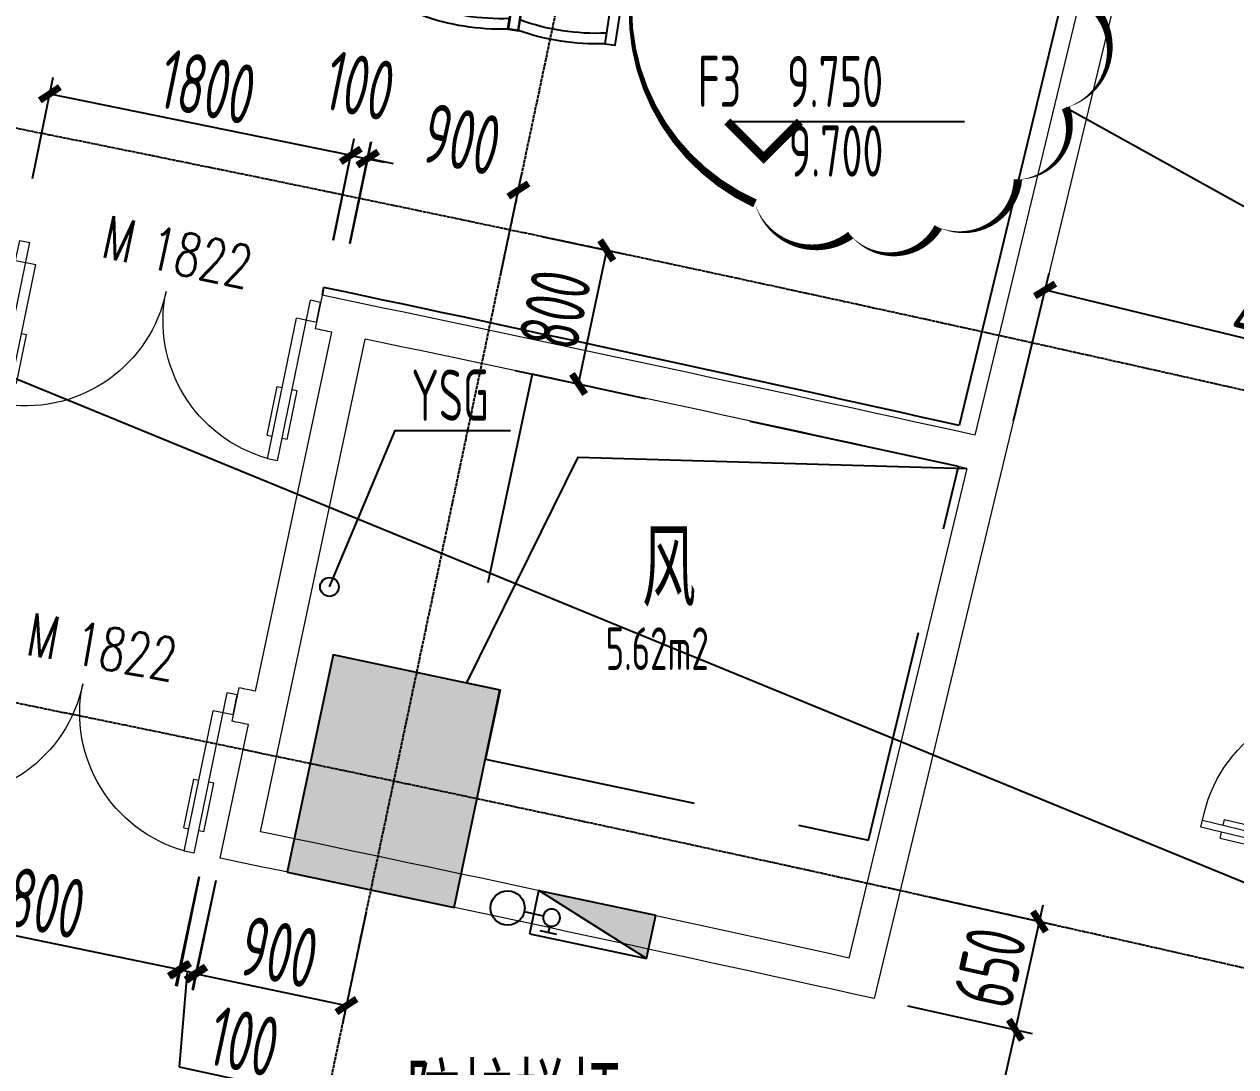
# Model space of a CAD drawing. Header units: millimetres. Extents: x 11515858 to 24947533, y -12764720 to -6305528.
# Drawn here: x 11838623 to 11845723, y -6401523 to -6395416 of the extents above; entities that cross this region are included whole.
import ezdxf
from ezdxf.enums import TextEntityAlignment as Align

# ---------------------------------------------------------------- set-up
doc = ezdxf.new("R2010")
doc.units = ezdxf.units.MM
doc.header["$LTSCALE"] = 10
for name, pattern in [('A2-RG-AXIS$0$CENTER', [2, 1.25, -0.25, 0.25, -0.25]), ('A2-RG-AXIS$0$DOTE', [2.4200000000000004, 2, -0.2, 0.02, -0.2]), ('A2-RI-F3$0$HIDDEN', [0.375, 0.25, -0.125])]:
    doc.linetypes.add(name, pattern=pattern)
for name, color, linetype in [('A2-RB-F3$0$$34$A-DIMS-100', 1, 'Continuous'), ('A2-RB-F3$0$A-DIMS-100', 1, 'Continuous'), ('A2-RD-F3$0$A-FURN-FIXT', 9, 'Continuous'), ('A2-RG-AXIS$0$A-GRID', 1, 'A2-RG-AXIS$0$CENTER'), ('A2-RI-F3$0$$2$A-SYMB', 4, 'Continuous'), ('A2-RI-F3$0$0P-FE-FH-P', 41, 'A2-RI-F3$0$YJdef_FE-FH_LINE_F'), ('A2-RI-F3$0$0P-FE-FH-V', 141, 'Continuous'), ('A2-RI-F3$0$0P-FE-HY', 141, 'Continuous'), ('A2-RI-F3$0$A-HOLE', 2, 'Continuous'), ('A2-RI-F3$0$A-ROOF-DRAN', 175, 'Continuous'), ('A2-RI-F3$0$A-STRS-HRAL', 80, 'Continuous'), ('A2-RI-F3$0$A-SYMB-AREA', 4, 'Continuous'), ('A2-RI-F3$0$A-SYMB-DOOR', 4, 'Continuous'), ('A2-RI-F3$0$A-SYMB-NAME', 4, 'Continuous'), ('A2-RI-F3$0$A-SYMB-VOID', 35, 'Continuous'), ('A2-RI-F3$0$an-door', 2, 'Continuous'), ('A2-RI-F3$0$WINDOW_TEXT', 7, 'Continuous'), ('A2-RS-F3$0$A-HATH-GRAY', 8, 'Continuous'), ('A2-RS-F3$0$A-WALL-CONC', 6, 'Continuous')]:
    doc.layers.add(name, color=color, linetype=linetype)
for name, color, linetype, lineweight in [('A2-RI-F3$0$$1$A-WALL', 7, 'Continuous', 5), ('A2-RI-F3$0$A-DOOR', 32, 'Continuous', 5), ('A2-RI-F3$0$A-GLAZ', 140, 'Continuous', 5), ('A2-RI-F3$0$A-WALL', 7, 'Continuous', 5)]:
    doc.layers.add(name, color=color, linetype=linetype, lineweight=lineweight)
doc.styles.add('A2-RB-F3$0$$0$XD2008', font='hzs.shx', dxfattribs={"width": 0.7, "bigfont": 'hztxt.shx'})
doc.styles.add('A2-RB-F3$0$XD2008', font='hzs.shx', dxfattribs={"width": 0.7, "bigfont": 'hztxt.shx'})
doc.styles.add('A2-RI-F3$0$$0$XD2008', font='hzs.shx', dxfattribs={"width": 0.7, "bigfont": 'hztxt.shx'})
doc.styles.add('A2-RI-F3$0$ECADI', font='hzs.shx', dxfattribs={"width": 0.7, "bigfont": 'hztxt.shx'})
doc.styles.add('A2-RI-F3$0$ECADI-TXT', font='simplex.shx', dxfattribs={"bigfont": 'hztxt.shx'})
doc.styles.add('A2-RI-F3$0$hz1', font='hzs.shx', dxfattribs={"width": 0.75, "bigfont": 'hztxt.shx'})
doc.styles.add('A2-RI-F3$0$SIMPLEX', font='simplex.shx', dxfattribs={"width": 0.7})
doc.linetypes.add('A2-RI-F3$0$YJdef_FE-FH_LINE_F', pattern='A,4,-0.2,["F",A2-RI-F3$0$hz1,S=0.2,R=0,X=-0.1,Y=-0.1],-0.1', length=4.3)
doc.dimstyles.new('A2-RB-F3$0$$0$XD100$0', dxfattribs={"dimscale": 100, "dimtxt": 3.5, "dimasz": 1, "dimexe": 1, "dimexo": 2, "dimgap": 0.5, "dimtad": 1, "dimdec": 0, "dimdsep": 46, "dimtxsty": 'A2-RB-F3$0$$0$XD2008', "dimblk1": 'A2-RB-F3$0$$20$_ArchTick', "dimblk2": 'A2-RB-F3$0$$20$_ArchTick', "dimsah": 1, "dimcen": 2.5, "dimclrt": 4, "dimaunit": 1, "dimadec": 0, "dimazin": 0, "dimtfac": 1, "dimtdec": 0, "dimtix": 1, "dimtmove": 2, "dimatfit": 3, "dimfxl": 0, "dimtolj": 1, "dimtzin": 0, "dimarcsym": 0})
doc.dimstyles.new('A2-RB-F3$0$XD100$0', dxfattribs={"dimscale": 100, "dimtxt": 3.5, "dimasz": 1, "dimexe": 1, "dimexo": 2, "dimgap": 0.5, "dimtad": 1, "dimdec": 0, "dimdsep": 46, "dimtxsty": 'A2-RB-F3$0$XD2008', "dimblk1": 'A2-RB-F3$0$_ArchTick', "dimblk2": 'A2-RB-F3$0$_ArchTick', "dimsah": 1, "dimcen": 2.5, "dimclrt": 4, "dimaunit": 1, "dimadec": 0, "dimazin": 0, "dimtfac": 1, "dimtdec": 0, "dimtix": 1, "dimtmove": 1, "dimatfit": 3, "dimfxl": 0, "dimtolj": 1, "dimtzin": 0, "dimarcsym": 0})

# ---------------------------------------------------------------- blocks, each defined once
blk = doc.blocks.new('A2-RG-AXIS')
at = {"layer": 'A2-RG-AXIS$0$A-GRID', "linetype": 'A2-RG-AXIS$0$DOTE'}
blk.add_line((11846048.11610905, -6374898.19210795), (11837754.64705038, -6414233.385178952), dxfattribs=at)
for centre, radius, start, end in [((11778730.70926435, -6694178.721949182), 304099.9999999902, 75.58928463849298, 95.40764399720393), ((11778730.70926435, -6694178.721949182), 300799.9999999902, 75.58928463849298, 95.40764398384447), ((11778730.70819431, -6694178.660026948), 293699.9515340837, 75.58928142923537, 95.40764489503492)]:
    blk.add_arc(centre, radius, start, end, dxfattribs=at)
blk = doc.blocks.new('A2-RB-F3$0$$20$_ArchTick')
at = {"color": 0, "linetype": 'ByBlock', "const_width": 0.4}
blk.add_lwpolyline([(-0.5, -0.5), (0.5, 0.5)], dxfattribs=at)
blk = doc.blocks.new('*D1030')
at = {"layer": 'A2-RB-F3$0$$34$A-DIMS-100', "color": 0, "lineweight": -2, "ltscale": 3, "transparency": 16777216}
for p, q in [((11844420.2773632, -6397738.689549037), (11844628.48703658, -6396874.844337318)), ((11844605.05538594, -6396972.060373796), (11847327.10441204, -6397628.146592649)), ((11847142.3263893, -6398394.775767889), (11847350.53606267, -6397530.93055617))]:
    blk.add_line(p, q, dxfattribs=at)
at = {"layer": 'Defpoints', "color": 0, "ltscale": 3, "transparency": 16777216}
for p in [(11847327.10441204, -6397628.146592649), (11844373.41406194, -6397933.121621994), (11847095.46308803, -6398589.207840847)]:
    blk.add_point(p, dxfattribs=at)
at = {"layer": 'A2-RB-F3$0$$34$A-DIMS-100', "color": 0, "lineweight": -2, "ltscale": 3, "transparency": 16777216, "xscale": 100, "yscale": 100, "zscale": 100}
for p, rotation in [((11844605.05538594, -6396972.060373796), 166.448663403082), ((11847327.10441204, -6397628.146592649), 346.448663403082)]:
    blk.add_blockref('A2-RB-F3$0$$20$_ArchTick', p, dxfattribs=dict(at, rotation=rotation))
at = {"layer": 'A2-RB-F3$0$$34$A-DIMS-100', "color": 4, "ltscale": 3, "transparency": 16777216, "insert": (11846018.80111292, -6397081.367401145), "char_height": 350, "attachment_point": 5, "rotation": 346.44866340308204, "style": 'A2-RB-F3$0$$0$XD2008'}
blk.add_mtext('\\A1;2800', dxfattribs=at)
blk = doc.blocks.new('A2-RB-F3$0$_ArchTick')
at = {"color": 0, "linetype": 'ByBlock', "const_width": 0.4}
blk.add_lwpolyline([(-0.5, -0.5), (0.5, 0.5)], dxfattribs=at)
blk = doc.blocks.new('*D1086')
at = {"layer": 'A2-RB-F3$0$A-DIMS-100', "color": 0, "lineweight": -2, "transparency": 16777216}
for p, q in [((11841663.83683849, -6396661.879646547), (11842134.18112514, -6396761.047477785)), ((11841871.28814794, -6397523.207095281), (11842036.33235718, -6396740.41695163)), ((11841498.79262925, -6397444.669790198), (11841969.1369159, -6397543.837621436))]:
    blk.add_line(p, q, dxfattribs=at)
at = {"layer": 'Defpoints', "color": 0, "transparency": 16777216}
for p in [(11841468.13930258, -6396620.618594237), (11842036.33235718, -6396740.41695163), (11841303.09509334, -6397403.408737889)]:
    blk.add_point(p, dxfattribs=at)
at = {"layer": 'A2-RB-F3$0$A-DIMS-100', "color": 0, "lineweight": -2, "transparency": 16777216, "xscale": 100, "yscale": 100, "zscale": 100}
for p, rotation in [((11842036.33235718, -6396740.41695163), 78.09408150551259), ((11841871.28814794, -6397523.207095281), 258.0940815055126)]:
    blk.add_blockref('A2-RB-F3$0$_ArchTick', p, dxfattribs=dict(at, rotation=rotation))
at = {"layer": 'A2-RB-F3$0$A-DIMS-100', "color": 4, "transparency": 16777216, "insert": (11841733.65052466, -6397085.393339606), "char_height": 350, "attachment_point": 5, "rotation": 78.09408150551259, "style": 'A2-RB-F3$0$XD2008'}
blk.add_mtext('\\A1;800', dxfattribs=at)
blk = doc.blocks.new('*D665')
at = {"layer": 'A2-RB-F3$0$$34$A-DIMS-100', "color": 0, "lineweight": -2, "ltscale": 3, "transparency": 16777216}
for p, q in [((11843940.2325488, -6400531.998703359), (11844669.39673402, -6400693.414042963)), ((11844571.76044718, -6400671.800262805), (11844593.37422734, -6400574.163975969)), ((11844431.27089002, -6401306.436064684), (11844571.76044718, -6400671.800262805)), ((11843799.74299163, -6401166.634505237), (11844528.90717685, -6401328.049844841)), ((11844431.27089002, -6401306.436064684), (11844409.65710986, -6401404.072351521))]:
    blk.add_line(p, q, dxfattribs=at)
at = {"layer": 'Defpoints', "color": 0, "ltscale": 3, "transparency": 16777216}
for p in [(11843744.95997512, -6400488.771143045), (11844571.76044718, -6400671.800262805), (11843604.47041795, -6401123.406944924)]:
    blk.add_point(p, dxfattribs=at)
at = {"layer": 'A2-RB-F3$0$$34$A-DIMS-100', "color": 0, "lineweight": -2, "ltscale": 3, "transparency": 16777216, "xscale": 100, "yscale": 100, "zscale": 100}
for p, rotation in [((11844571.76044718, -6400671.800262805), 257.5177118238752), ((11844431.27089002, -6401306.436064684), 77.5177118238752)]:
    blk.add_blockref('A2-RB-F3$0$$20$_ArchTick', p, dxfattribs=dict(at, rotation=rotation))
at = {"layer": 'A2-RB-F3$0$$34$A-DIMS-100', "color": 4, "ltscale": 3, "transparency": 16777216, "insert": (11844281.83402322, -6400940.487158392), "char_height": 350, "attachment_point": 5, "rotation": 77.5177118238752, "style": 'A2-RB-F3$0$$0$XD2008'}
blk.add_mtext('\\A1;650', dxfattribs=at)
blk = doc.blocks.new('*D676')
at = {"layer": 'A2-RB-F3$0$$34$A-DIMS-100', "color": 0, "lineweight": -2, "ltscale": 3, "transparency": 16777216}
for p, q in [((11843799.74299163, -6401166.634505238), (11844528.90717734, -6401328.049844949)), ((11844431.2708905, -6401306.436064792), (11843912.5401529, -6403649.707011446)), ((11843281.01225403, -6403509.905451892), (11844010.17643973, -6403671.320791603))]:
    blk.add_line(p, q, dxfattribs=at)
at = {"layer": 'Defpoints', "color": 0, "ltscale": 3, "transparency": 16777216}
for p in [(11843604.47041796, -6401123.406944925), (11843085.73968035, -6403466.677891579), (11843912.5401529, -6403649.707011446)]:
    blk.add_point(p, dxfattribs=at)
at = {"layer": 'A2-RB-F3$0$$34$A-DIMS-100', "color": 0, "lineweight": -2, "ltscale": 3, "transparency": 16777216, "xscale": 100, "yscale": 100, "zscale": 100}
for p, rotation in [((11844431.2708905, -6401306.436064792), 77.51771182386872), ((11843912.5401529, -6403649.707011446), 257.5177118238688)]:
    blk.add_blockref('A2-RB-F3$0$$20$_ArchTick', p, dxfattribs=dict(at, rotation=rotation))
at = {"layer": 'A2-RB-F3$0$$34$A-DIMS-100', "color": 4, "ltscale": 3, "transparency": 16777216, "insert": (11843952.22387631, -6402429.440532766), "char_height": 350, "attachment_point": 5, "rotation": 77.51771182386874, "style": 'A2-RB-F3$0$$0$XD2008'}
blk.add_mtext('\\A1;2400', dxfattribs=at)
blk = doc.blocks.new('*D737')
at = {"layer": 'A2-RB-F3$0$A-DIMS-100', "color": 0, "lineweight": -2, "transparency": 16777216}
for p, q in [((11837885.76643145, -6400046.566279624), (11837753.21137323, -6400689.570253513)), ((11839648.53556144, -6400409.960557329), (11839515.98050322, -6401052.964531217)), ((11839536.17091134, -6400955.024001202), (11837773.40178136, -6400591.629723497))]:
    blk.add_line(p, q, dxfattribs=at)
at = {"layer": 'Defpoints', "color": 0, "transparency": 16777216}
for p in [(11837926.1472477, -6399850.685219592), (11839688.91637769, -6400214.079497296), (11837773.40178136, -6400591.629723497)]:
    blk.add_point(p, dxfattribs=at)
at = {"layer": 'A2-RB-F3$0$A-DIMS-100', "color": 0, "lineweight": -2, "transparency": 16777216, "xscale": 100, "yscale": 100, "zscale": 100}
for p, rotation in [((11837773.40178136, -6400591.629723497), 168.3516733498275), ((11839536.17091134, -6400955.024001202), 348.3516733498274)]:
    blk.add_blockref('A2-RB-F3$0$_ArchTick', p, dxfattribs=dict(at, rotation=rotation))
at = {"layer": 'A2-RB-F3$0$A-DIMS-100', "color": 4, "transparency": 16777216, "insert": (11838700.21476463, -6400552.960669814), "char_height": 350, "attachment_point": 5, "rotation": 348.3516733498275, "style": 'A2-RB-F3$0$XD2008'}
blk.add_mtext('\\A1;1800', dxfattribs=at)
blk = doc.blocks.new('*D949')
at = {"layer": 'A2-RB-F3$0$$34$A-DIMS-100', "color": 0, "lineweight": -2, "ltscale": 3, "transparency": 16777216}
for p, q in [((11838671.28539465, -6396320.262077147), (11838792.96477134, -6395724.938030651)), ((11838772.93959394, -6395822.912477676), (11840536.47989339, -6396183.365722731)), ((11840434.8256941, -6396680.715322202), (11840556.50507079, -6396085.391275706))]:
    blk.add_line(p, q, dxfattribs=at)
at = {"layer": 'Defpoints', "color": 0, "ltscale": 3, "transparency": 16777216}
for p in [(11840536.47989339, -6396183.365722731), (11838631.23503983, -6396516.210971195), (11840394.77533928, -6396876.66421625)]:
    blk.add_point(p, dxfattribs=at)
at = {"layer": 'A2-RB-F3$0$$34$A-DIMS-100', "color": 0, "lineweight": -2, "ltscale": 3, "transparency": 16777216, "xscale": 100, "yscale": 100, "zscale": 100}
for p, rotation in [((11838772.93959394, -6395822.912477676), 168.4483175225651), ((11840536.47989339, -6396183.365722731), 348.448317522565)]:
    blk.add_blockref('A2-RB-F3$0$$20$_ArchTick', p, dxfattribs=dict(at, rotation=rotation))
at = {"layer": 'A2-RB-F3$0$$34$A-DIMS-100', "color": 4, "ltscale": 3, "transparency": 16777216, "insert": (11839699.76639283, -6395782.696594398), "char_height": 350, "attachment_point": 5, "rotation": 348.44831752256505, "style": 'A2-RB-F3$0$$0$XD2008'}
blk.add_mtext('\\A1;1800', dxfattribs=at)
blk = doc.blocks.new('*D950')
at = {"layer": 'A2-RB-F3$0$$34$A-DIMS-100', "color": 0, "lineweight": -2, "ltscale": 3, "transparency": 16777216}
for p, q in [((11840433.5532553, -6396680.448964752), (11840556.00428092, -6396085.847934376)), ((11840531.36050802, -6396700.591207694), (11840653.81153364, -6396105.990177318)), ((11840535.83374776, -6396183.792559506), (11840437.88912263, -6396163.622026345)), ((11840535.83374776, -6396183.792559506), (11840633.64100047, -6396203.934802448)), ((11840633.64100047, -6396203.934802448), (11840731.5856256, -6396224.10533561))]:
    blk.add_line(p, q, dxfattribs=at)
at = {"layer": 'Defpoints', "color": 0, "ltscale": 3, "transparency": 16777216}
for p in [(11840633.64100047, -6396203.934802448), (11840393.21218898, -6396876.338215013), (11840491.01944169, -6396896.480457956)]:
    blk.add_point(p, dxfattribs=at)
at = {"layer": 'A2-RB-F3$0$$34$A-DIMS-100', "color": 0, "lineweight": -2, "ltscale": 3, "transparency": 16777216, "xscale": 100, "yscale": 100, "zscale": 100}
for p, rotation in [((11840535.83374776, -6396183.792559506), 348.3633000753672), ((11840633.64100047, -6396203.934802448), 168.3633000753672)]:
    blk.add_blockref('A2-RB-F3$0$$20$_ArchTick', p, dxfattribs=dict(at, rotation=rotation))
at = {"layer": 'A2-RB-F3$0$$34$A-DIMS-100', "color": 4, "ltscale": 3, "transparency": 16777216, "insert": (11840591.88897605, -6395776.166054586), "char_height": 350, "attachment_point": 5, "rotation": 348.3633000753672, "style": 'A2-RB-F3$0$$0$XD2008'}
blk.add_mtext('\\A1;100', dxfattribs=at)
blk = doc.blocks.new('*D951')
at = {"layer": 'A2-RB-F3$0$$34$A-DIMS-100', "color": 0, "lineweight": -2, "ltscale": 3, "transparency": 16777216}
for p, q in [((11840532.30297892, -6396700.787664132), (11840658.32244695, -6396103.42843977)), ((11840637.68067834, -6396201.274836682), (11840784.84170853, -6396232.320067063)), ((11841413.2345216, -6396886.629817151), (11841539.25398963, -6396289.270592788)), ((11841518.61222102, -6396387.1169897), (11841499.12040599, -6396383.004977929))]:
    blk.add_line(p, q, dxfattribs=at)
at = {"layer": 'Defpoints', "color": 0, "ltscale": 3, "transparency": 16777216}
for p in [(11841518.61222102, -6396387.1169897), (11840491.01944169, -6396896.480457956), (11841371.95098438, -6397082.322610973)]:
    blk.add_point(p, dxfattribs=at)
at = {"layer": 'A2-RB-F3$0$$34$A-DIMS-100', "color": 0, "lineweight": -2, "ltscale": 3, "transparency": 16777216, "xscale": 100, "yscale": 100, "zscale": 100}
for p, rotation in [((11840637.68067834, -6396201.274836682), 168.0874983553111), ((11841518.61222102, -6396387.1169897), 348.0874983553111)]:
    blk.add_blockref('A2-RB-F3$0$$20$_ArchTick', p, dxfattribs=dict(at, rotation=rotation))
at = {"layer": 'A2-RB-F3$0$$34$A-DIMS-100', "color": 4, "ltscale": 3, "transparency": 16777216, "insert": (11841187.87643389, -6396090.108623773), "char_height": 350, "attachment_point": 5, "rotation": 348.08749835531114, "style": 'A2-RB-F3$0$$0$XD2008'}
blk.add_mtext('\\A1;900', dxfattribs=at)
blk = doc.blocks.new('*D954')
at = {"layer": 'A2-RB-F3$0$A-DIMS-100', "color": 0, "lineweight": -2, "transparency": 16777216}
for p, q in [((11839646.69257129, -6400409.571569191), (11839508.15577091, -6401050.983333114)), ((11839744.7912093, -6400430.759629959), (11839606.25440892, -6401072.171393882)), ((11839529.26767411, -6400953.237297166), (11839627.36631212, -6400974.425357934)), ((11839578.31699312, -6400963.831327551), (11839531.2440776, -6401522.506218935)), ((11839531.2440776, -6401522.506218935), (11840199.17532324, -6401666.770890786))]:
    blk.add_line(p, q, dxfattribs=at)
at = {"layer": 'Defpoints', "color": 0, "transparency": 16777216}
for p in [(11839688.91637769, -6400214.079497296), (11839787.0150157, -6400235.267558064), (11839627.36631212, -6400974.425357934)]:
    blk.add_point(p, dxfattribs=at)
at = {"layer": 'A2-RB-F3$0$A-DIMS-100', "color": 0, "lineweight": -2, "transparency": 16777216, "xscale": 100, "yscale": 100, "zscale": 100}
for p, rotation in [((11839529.26767411, -6400953.237297166), 167.8120615677304), ((11839627.36631212, -6400974.425357934), 347.8120615677304)]:
    blk.add_blockref('A2-RB-F3$0$_ArchTick', p, dxfattribs=dict(at, rotation=rotation))
at = {"layer": 'A2-RB-F3$0$A-DIMS-100', "color": 4, "transparency": 16777216, "insert": (11839912.71148262, -6401374.70997398), "char_height": 350, "attachment_point": 5, "rotation": 347.81206156773044, "style": 'A2-RB-F3$0$XD2008'}
blk.add_mtext('\\A1;100', dxfattribs=at)
blk = doc.blocks.new('*D958')
at = {"layer": 'A2-RB-F3$0$A-DIMS-100', "color": 0, "lineweight": -2, "transparency": 16777216}
for p, q in [((11839745.86141802, -6400430.987719005), (11839610.0650273, -6401076.814401172)), ((11840626.32250127, -6400616.120109129), (11840490.52611055, -6401261.946791297)), ((11839630.64182614, -6400978.954320703), (11840511.10290939, -6401164.086710827))]:
    blk.add_line(p, q, dxfattribs=at)
at = {"layer": 'Defpoints', "color": 0, "transparency": 16777216}
for p in [(11839787.0150157, -6400235.267558064), (11840667.47609895, -6400420.399948189), (11840511.10290939, -6401164.086710827)]:
    blk.add_point(p, dxfattribs=at)
at = {"layer": 'A2-RB-F3$0$A-DIMS-100', "color": 0, "lineweight": -2, "transparency": 16777216, "xscale": 100, "yscale": 100, "zscale": 100}
for p, rotation in [((11839630.64182614, -6400978.954320703), 168.1255399544617), ((11840511.10290939, -6401164.086710827), 348.1255399544617)]:
    blk.add_blockref('A2-RB-F3$0$_ArchTick', p, dxfattribs=dict(at, rotation=rotation))
at = {"layer": 'A2-RB-F3$0$A-DIMS-100', "color": 4, "transparency": 16777216, "insert": (11840117.17016515, -6400851.335334707), "char_height": 350, "attachment_point": 5, "rotation": 348.1255399544617, "style": 'A2-RB-F3$0$XD2008'}
blk.add_mtext('\\A1;900', dxfattribs=at)
blk = doc.blocks.new('A2-RD-F3$0$LEC-SEAT')
for p, q in [((-21, -0.8761491314508021), (-21, -8.01554912024585)), ((-21.00000000001455, -8.01554912024585), (-20, -8.744507682713447)), ((-20, -8.744507682713447), (-20, -21.93965517242032)), ((-2.25, -8.01554912024585), (-3.25, -8.744507682698895)), ((-3.25, -21.93965517242032), (-3.25, -8.744507682698895)), ((-19, -22.93965517242032), (-4.25, -22.93965517242032))]:
    blk.add_line(p, q)
for points in [[(-21, -0.8761491314508021), (-23.25, -0.8761491314508021), (-23.25, -15.8761491314508), (-21, -15.8761491314508)], [(-2.25, -0.8761491314508021), (0, -0.8761491314508021), (0, -15.8761491314508), (-2.25, -15.8761491314508)]]:
    blk.add_lwpolyline(points, close=True)
for centre, radius, start, end in [((-11.625, -50.59541755951068), 50.5954175595173, 79.32175774559357, 100.678242254391), ((-11.625, -50.64130033686524), 48.39130033686291, 78.82927160819938, 101.1707283917877), ((-11.625, -50.78023831768951), 43.78023831768208, 77.63505639583515, 102.3649436041496), ((-19, -21.93965517242032), 1, 180, 270), ((-4.25, -21.93965517242032), 1, 269.999999999999, 359.9999999999994)]:
    blk.add_arc(centre, radius, start, end)
blk = doc.blocks.new('A2-RD-F3')
at = {"layer": 'A2-RD-F3$0$A-FURN-FIXT', "linetype": 'Continuous', "zscale": 27.37254901960838}
for p, xscale, yscale, rotation in [((11841514.78013814, -6395478.171772874), -27.3725490196084, 27.37254901960838, 170.9104939392951), ((11842082.00994672, -6395562.980506974), -27.37254901960839, 27.37254901960839, 171.3404939392948)]:
    blk.add_blockref('A2-RD-F3$0$LEC-SEAT', p, dxfattribs=dict(at, xscale=xscale, yscale=yscale, rotation=rotation))
blk = doc.blocks.new('A2-RI-F3$0$5erhfh')
at = {"layer": 'A2-RI-F3$0$A-SYMB-AREA', "style": 'A2-RI-F3$0$ECADI', "width": 0.7}
blk.add_attdef('340M2', text='', height=2.5, dxfattribs=at).set_placement((0, 1.25), align=Align.MIDDLE_LEFT)
at = {"layer": 'A2-RI-F3$0$A-SYMB-NAME', "style": 'A2-RI-F3$0$ECADI', "width": 0.7}
blk.add_attdef('CHINESENAME', (-12.29193252821193, 3.0875), '', height=4.5, dxfattribs=at)
blk = doc.blocks.new('A2-RI-F3$0$ECADI-TAG-DOOR')
blk = doc.blocks.new('A2-RI-F3$0$door-1000')
for p, q in [((0.6493001440558146, 0.6470603530760854), (0.7083274303022336, 0.7058840215922828)), ((0.6787119787186384, 0.6175467101875256), (0.6493001440558146, 0.6470603530760854)), ((0.7082256213780056, 0.6469585443846881), (0.6787119787186384, 0.6175467101875256)), ((0.7376374560417389, 0.617444901379713), (0.7082256213780056, 0.6469585443846881)), ((0.7083274303022336, 0.7058840215922828), (0.7083274303022336, 0.7058840215922828)), ((0.7083274303022336, 0.7058840215922828), (0.7671510987011061, 0.6468567355786945)), ((0.7671510987011061, 0.6468567355786945), (0.7376374560417389, 0.617444901379713)), ((0.05902728531691537, 0.058823668749028), (-4.638422979041934e-10, 3.510649548843503e-10)), ((-4.638422979041934e-10, 3.510649548843503e-10), (0.05882366746845946, -0.05902728554610803)), ((-4.638422979041934e-10, 3.510649548843503e-10), (-4.638422979041934e-10, 3.510649548843503e-10)), ((0.05892547639177792, -0.0001018084567476762), (0.0884391195140779, 0.02931002574223385)), ((0.0884391195140779, 0.02931002574223385), (0.05902728531691537, 0.058823668749028)), ((0.05882366746845946, -0.05902728554610803), (0.08833731059166894, -0.02961545134712651)), ((0.08833731059166894, -0.02961545134712651), (0.05892547639177792, -0.0001018084567476762)), ((0.1178509532483076, -0.000203617149963975), (0.08833731059166894, -0.02961545134712651)), ((0.08833731059166894, -0.02961545134712651), (0.6765739950369607, -0.619888310551687)), ((0.7060876381601702, -0.5904764763545245), (0.1178509532483076, -0.000203617149963975)), ((0.4506074101691411, -0.4430707346164127), (0.4755728561449359, -0.4181914085038443)), ((0.5050864988024841, -0.3887795741884474), (0.5300519447773695, -0.3639002478448674)), ((0.6182652814331959, -0.502350123713768), (0.6432307274099003, -0.4774707974866033)), ((0.5637861927989434, -0.5566412841435522), (0.588751638309077, -0.5317619579127495)), ((0.6765739950369607, -0.619888310551687), (0.7060876381601702, -0.5904764763545245))]:
    blk.add_line(p, q)
at = {"lineweight": 13}
for p, q in [((0.6432307274099003, -0.4774707974866033), (0.5300519447773695, -0.3639002478448674)), ((0.5637861927989434, -0.5566412841435522), (0.4506074101691411, -0.4430707346164127))]:
    blk.add_line(p, q, dxfattribs=at)
blk.add_arc((0.1481008371338248, 0.02847035136255727), 0.833333333809029, 312.0349782215454, 44.97267390679077, dxfattribs=at)
blk = doc.blocks.new('A2-RI-F3$0$$DorLib2D$00000011')
for p, q in [((-0.4666666602065561, 0.4708801651422903), (-0.4666666602065561, -0.06245316819156699)), ((-0.4666666602065561, 0.4708801651422903), (-0.4333333268731963, 0.4708801651422903)), ((-0.4333333268731963, 0.4708801651422903), (-0.4333333268731963, 0.004213498475152733)), ((0.4333333397943449, 0.4708801651422903), (0.4333333397943449, 0.004213498475152733)), ((0.4666666731277047, 0.4708801651422903), (0.4333333397943449, 0.4708801651422903)), ((0.4666666731277047, 0.4708801651422903), (0.4666666731277047, -0.06245316819156699)), ((-0.483333326873236, 0.3962051976975829), (-0.4666666602065561, 0.3962051976975829)), ((-0.4166666602065021, 0.3962051976975829), (-0.4333333268731963, 0.3962051976975829)), ((0.4166666731276649, 0.3962051976975829), (0.4333333397943449, 0.3962051976975829)), ((0.4833333397943989, 0.3962051976975829), (0.4666666731277047, 0.3962051976975829)), ((-0.483333326873236, 0.2345635206386163), (-0.4666666602065561, 0.2345635206386163)), ((-0.4166666602065021, 0.2345635206386163), (-0.4333333268731963, 0.2345635206386163)), ((0.4166666731276649, 0.2345635206386163), (0.4333333397943449, 0.2345635206386163)), ((0.4833333397943846, 0.2345635206386163), (0.4666666731277047, 0.2345635206386163)), ((-0.4999999935399302, 0.004213498475152733), (-0.4333333268731963, 0.004213498475152733)), ((-0.499999993539916, 0.004213498475181154), (-0.4999999935399302, -0.06245316819156699)), ((0.5000000064610788, 0.004213498475152733), (0.4333333397943449, 0.004213498475152733)), ((0.5000000064610788, 0.004213498475181154), (0.5000000064610788, -0.06245316819156699)), ((-0.4999999935399302, -0.06245316819156699), (-0.4666666602065561, -0.06245316819156699)), ((0.5000000064610788, -0.06245316819156699), (0.4666666731277047, -0.06245316819156699))]:
    blk.add_line(p, q)
at = {"lineweight": 13}
for p, q in [((-0.483333326873236, 0.3962051976975829), (-0.483333326873236, 0.2345635206386163)), ((-0.4166666602065021, 0.3962051976975829), (-0.4166666602065021, 0.2345635206386163)), ((0.4166666731276649, 0.3962051976975829), (0.4166666731276649, 0.2345635206386163)), ((0.4833333397943989, 0.3962051976975829), (0.4833333397943846, 0.2345635206386163))]:
    blk.add_line(p, q, dxfattribs=at)
for centre, start, end in [((-0.4666666602065561, 0.004213498475152733), 0, 85.90395624167282), ((0.4666666731277047, 0.004213498475152733), 94.09604375832718, 180)]:
    blk.add_arc(centre, 0.4666666666671333, start, end, dxfattribs=at)
blk = doc.blocks.new('A2-RI-F3$0$door-doublewing')
at = {"layer": 'A2-RI-F3$0$A-DOOR', "color": 4, "xscale": -0.9999999999999998, "rotation": 180}
blk.add_blockref('A2-RI-F3$0$$DorLib2D$00000011', (-6.460084023274248e-09, -0.02911983485822134), dxfattribs=at)
at = {"layer": 'A2-RI-F3$0$WINDOW_TEXT', "style": 'A2-RI-F3$0$SIMPLEX', "flags": 9}
blk.add_attdef('A', text='', height=0.9999999999999998, dxfattribs=at).set_placement((0, 1.5), align=Align.MIDDLE)
blk = doc.blocks.new('A2-RI-F3$0$A$C6F954C98')
at = {"extrusion": (0, 0, -1)}
blk.add_hatch(color=256, dxfattribs=at).paths.add_polyline_path([(-260.0000000090003, 699.9999999967113), (-2.842170943040401e-14, 0), (-9.014911483973265e-09, 700.0000000000581)])
for p, q in [((260.0000000090004, 699.9999999967113), (9.014911483973265e-09, 700.0000000000582)), ((0, 0), (9.014911483973265e-09, 700.0000000000582)), ((260.0000000090004, 699.9999999967113), (0, 0)), ((260, -3.346940502524376e-09), (260.0000000090004, 699.9999999967113)), ((230.6886803313682, 155.9033522173413, -1.266996079313821e-09), (230.68866480828, 55.90335221734131, -1.761503192563357e-09)), ((230.6886725698132, 105.9033522173413, -1.514249635938589e-09), (190.6886725698059, 105.9033584265853, -1.515010852889683e-09)), ((260, -3.346940502524376e-09), (0, 0))]:
    blk.add_line(p, q, dxfattribs=at)
blk.add_circle((-140.6886725698132, 105.9033661881112, -1.522564945677262e-06), 49.99999999999999, dxfattribs=at)
blk = doc.blocks.new('A2-RI-F3$0$$2$ECADI-TAG-HGHT（国标）')
at = {"color": 1}
blk.add_line((-2.121320343547268, 2.12132034356182), (11.76789873224334, 2.12132034356182), dxfattribs=at)
at = {"color": 1, "const_width": 0.5}
blk.add_lwpolyline([(-2.121320343547268, 2.12132034356182), (0, 0), (2.12132034356182, 2.12132034356182)], dxfattribs=at)
at = {"style": 'A2-RI-F3$0$$0$XD2008', "width": 0.7}
blk.add_attdef('FL', text='', height=3, dxfattribs=at).set_placement((-2.68878502388543, 2.967328765218554), align=Align.RIGHT)
for tag, p in [('F.F.L.', (2.283611041901167, 2.967328765218554)), ('T.O.S.', (2.283611041901167, -1.104423031574697))]:
    blk.add_attdef(tag, p, '', height=3, dxfattribs=at)
blk = doc.blocks.new('A2-RI-F3$0$ysg')
at = {"layer": 'A2-RI-F3$0$A-ROOF-DRAN'}
blk.add_lwpolyline([(89062.04884981178, -26671.82225544564), (89447.04444326088, -25754.53623504378), (90123.15270541608, -25754.53623504378)], dxfattribs=at)
blk.add_circle((89062.04884981178, -26671.82225544564), 55, dxfattribs=at)
ref = blk.add_blockref('A2-RI-F3$0$5erhfh', (90771.47563035041, -26006.74716490228), dxfattribs=dict(at, xscale=100, yscale=100, zscale=100))
ref.add_attrib('CHINESENAME', 'YSG', (89542.28237754852, -25697.99716478307), dxfattribs={"layer": 'A2-RI-F3$0$A-SYMB-NAME', "height": 300, "style": 'A2-RI-F3$0$ECADI', "width": 0.7})
blk = doc.blocks.new('A2-RI-F3')
at = {"layer": 'A2-RI-F3$0$$1$A-WALL'}
for centre, radius, start, end in [((11777084.54316993, -6701912.347179455), 311406.6574593811, 77.55484026832596, 78.27483279818935), ((11778730.7092636, -6694178.721952868), 303300.0000037505, 77.54439593688707, 78.22568777332592)]:
    blk.add_arc(centre, radius, start, end, dxfattribs=at)
at = {"layer": 'A2-RI-F3$0$0P-FE-FH-P'}
blk.add_line((11841553.06434928, -6400613.942295504, 1.522564945677262e-06), (11841664.1520041, -6400638.507364159, 1.522564945677262e-06), dxfattribs=at)
at = {"layer": 'A2-RI-F3$0$0P-FE-FH-V'}
blk.add_circle((11841455.42315967, -6400592.350674636, 1.522564945677262e-06), 99.99999999999994, dxfattribs=at)
at = {"layer": 'A2-RI-F3$0$A-GLAZ'}
blk.add_arc((11778730.71032269, -6694178.735253326), 292899.9999999813, 76.3212353456074, 95.29272843134392, dxfattribs=at)
at = {"layer": 'A2-RI-F3$0$A-HOLE', "linetype": 'A2-RI-F3$0$HIDDEN', "ltscale": 500}
blk.add_lwpolyline([(11841599.41099918, -6397466.038799018), (11841215.54877975, -6399272.798367701), (11841411.24272812, -6399314.058887771), (11841325.3794533, -6399721.298623006), (11843571.12661362, -6400194.796636373), (11844098.49500242, -6398006.787600545), (11841599.41099918, -6397466.038799018)], dxfattribs=at)
at = {"layer": 'A2-RI-F3$0$A-STRS-HRAL'}
for radius, start, end in [(297853.7971884107, 77.02591718666847, 80.69952801518788), (297753.7971884107, 77.00686744772517, 80.68039032202319)]:
    blk.add_arc((11778730.63735657, -6694182.527662413), radius, start, end, dxfattribs=at)
at = {"layer": 'A2-RI-F3$0$A-SYMB-VOID', "ltscale": 500}
blk.add_lwpolyline([(11841215.56628679, -6399272.715965738), (11841868.44326146, -6397951.23773765), (11844147.38164425, -6398017.365633506)], dxfattribs=at)
at = {"layer": 'A2-RI-F3$0$A-WALL'}
for p, q in [((11847630.47792186, -6384419.82529056), (11843604.47044452, -6401123.406950808)), ((11847130.66648915, -6385639.956425235), (11844194.25351089, -6397822.898023485)), ((11840367.79441762, -6397003.61260212), (11840327.638982, -6397199.540640174)), ((11839978.09136435, -6399322.688119319), (11840425.44164357, -6397219.718050271)), ((11840007.44441246, -6400145.927395171), (11840621.24880317, -6397260.465326938)), ((11844147.38164425, -6398017.365633506), (11843456.02030107, -6400885.768317195)), ((11839879.4004638, -6399302.205311158), (11839839.24504791, -6399498.13325293)), ((11839770.02145728, -6400300.813778686), (11839936.47738118, -6399518.313259435))]:
    blk.add_line(p, q, dxfattribs=at)
for centre, radius, start, end in [((11778681.72741092, -6694168.683122776), 303300.0000004882, 78.25402449481686, 78.27288915837323), ((11778730.70926424, -6694178.72194967), 301150.0000004882, 78.26541590176696, 78.28459265664617), ((11778730.70926424, -6694178.72194967), 300950.0000004882, 78.26559837341239, 78.28450426781397), ((11778730.73046385, -6694178.619972093), 300349.8959153843, 77.55515917250925, 78.22799411053859), ((11778730.73046385, -6694178.619972093), 300149.8959153843, 77.51771156236808, 78.2663306075272)]:
    blk.add_arc(centre, radius, start, end, dxfattribs=at)
at = {"layer": 'A2-RI-F3$0$an-door'}
for p, q in [((11847011.1082079, -6385696.342070694), (11844101.86214351, -6397766.570039079)), ((11840377.20881315, -6396957.677499745), (11840367.79441761, -6397003.612602153))]:
    blk.add_line(p, q, dxfattribs=at)
blk.add_arc((11777314.40102283, -6696318.544413637), 305931.1137590093, 77.39027866369675, 78.10410892997493, dxfattribs=at)
at = {"layer": 'Defpoints', "color": 3}
for p, q in [((11829253.43610274, -6393672.700746009), (11872937.22342044, -6411574.16209236)), ((11872937.22342044, -6411574.16209236), (11844726.60017526, -6395905.129074856))]:
    blk.add_line(p, q, dxfattribs=at)
blk.add_lwpolyline([(11842531.32186681, -6394458.479620815, 0, 50, 0.52056705), (11842904.99309589, -6396465.118190498, 0, 50, 0.52056705), (11842904.99309589, -6396465.118190498, 0, 50, 0.52056705), (11843465.49993952, -6396651.789160174, 0, 50, 0.52056705), (11843465.49993952, -6396651.789160174, 0, 50, 0.52056705), (11843979.28066705, -6396605.118443581, 0, 50, 0.52056705), (11843979.28066705, -6396605.11844358, 0, 50, 0.52056705), (11844446.35822843, -6396325.117937415, 0, 50, 0.52056705), (11844446.35822843, -6396325.117937415, 0, 50, 0.52056705), (11844726.60017526, -6395905.129074857, 0, 50, 0.52056705), (11844726.60017526, -6395905.129074857, 0, 50, 0.52056705), (11844913.4357898, -6395345.139959215, 0, 50, 0.52056705)], format="xyseb", dxfattribs=at)
at = {"linetype": 'A2-RI-F3$0$HIDDEN', "ltscale": 3}
blk.add_blockref('A2-RG-AXIS', (0, 0), dxfattribs=at)
blk.add_blockref('A2-RI-F3$0$ysg', (11751349.27291025, -6372040.322830725))
ref = blk.add_blockref('A2-RI-F3$0$5erhfh', (11843747.15934329, -6399942.219859486), dxfattribs=dict(xscale=100, yscale=100, zscale=100))
ref.add_attrib('340M2', '5.62m2', (11842030.19059546, -6399198.760000141), dxfattribs={"layer": 'A2-RI-F3$0$A-SYMB-AREA', "height": 250, "style": 'A2-RI-F3$0$ECADI', "width": 0.7})
ref.add_attrib('CHINESENAME', '风', (11842243.56936406, -6398827.59181352), dxfattribs={"layer": 'A2-RI-F3$0$A-SYMB-NAME', "height": 450, "style": 'A2-RI-F3$0$ECADI', "width": 0.7})
ref = blk.add_blockref('A2-RI-F3$0$5erhfh', (11842091.37351575, -6402269.456506289), dxfattribs=dict(xscale=100, yscale=100, zscale=100))
ref.add_attrib('CHINESENAME', '防护栏杆', (11840862.18026295, -6401960.706506169), dxfattribs={"layer": 'A2-RI-F3$0$A-SYMB-NAME', "height": 450, "style": 'A2-RI-F3$0$ECADI', "width": 0.7})
at = {"layer": 'A2-RI-F3$0$$2$A-SYMB'}
ref = blk.add_blockref('A2-RI-F3$0$$2$ECADI-TAG-HGHT（国标）', (11842955.79911412, -6396198.067206826), dxfattribs=dict(at, xscale=100, yscale=100, zscale=100))
ref.add_attrib('F.F.L.', '9.750', (11843093.42715332, -6395901.334330304), dxfattribs={"layer": '0', "height": 300, "style": 'A2-RI-F3$0$$0$XD2008', "width": 0.6999999999999998})
ref.add_attrib('T.O.S.', '9.700', (11843102.65848565, -6396308.509509984), dxfattribs={"layer": '0', "height": 300, "style": 'A2-RI-F3$0$$0$XD2008', "width": 0.6999999999999998})
ref.add_attrib('FL', 'F3', dxfattribs={"layer": '0', "height": 300, "style": 'A2-RI-F3$0$$0$XD2008', "width": 0.6999999999999998}).set_placement((11842824.46268421, -6395900.575716113), align=Align.RIGHT)
at = {"layer": 'A2-RI-F3$0$0P-FE-HY', "rotation": 258.0657503084885}
blk.add_blockref('A2-RI-F3$0$A$C6F954C98', (11841638.45115599, -6400489.755751848), dxfattribs=at)
at = {"layer": 'A2-RI-F3$0$A-DOOR'}
for name, p, xscale, yscale, zscale, rotation in [('A2-RI-F3$0$door-doublewing', (11839465.77660386, -6396922.182197646), 1799.999999998094, 1799.999999998094, 1799.999999998094, 348.3514451562311), ('A2-RI-F3$0$door-doublewing', (11838977.36992276, -6399220.831025232), 1799.999999998094, 1799.999999998094, 1799.999999998094, 348.3514451562311), ('A2-RI-F3$0$door-1000', (11846400.01070438, -6400374.314991287), -999.9999999968165, 1000, 1000, 301.3646326527706)]:
    blk.add_blockref(name, p, dxfattribs=dict(at, xscale=xscale, yscale=yscale, zscale=zscale, rotation=rotation))
at = {"layer": 'A2-RI-F3$0$A-SYMB-DOOR'}
ref = blk.add_blockref('A2-RI-F3$0$ECADI-TAG-DOOR', (11839314.84169243, -6397576.376036804), dxfattribs=dict(at, xscale=99.99999999885821, yscale=99.99999999885821, zscale=99.99999999885821, rotation=347.9034286678427))
ref.add_attrib('门窗主编号1', 'M', dxfattribs={"height": 250.0000000002098, "rotation": 347.9034285698219, "style": 'A2-RI-F3$0$ECADI-TXT', "width": 0.6999999999999982}).set_placement((11839242.61885308, -6396815.926268718), align=Align.RIGHT)
ref.add_attrib('门窗主编号2', '1822', (11839338.46240572, -6396840.786657306, 333.3333333332655), dxfattribs={"height": 250.0000000002098, "rotation": 347.9034285698219, "style": 'A2-RI-F3$0$ECADI-TXT', "width": 0.6999999999999982})
ref = blk.add_blockref('A2-RI-F3$0$ECADI-TAG-DOOR', (11838902.61732, -6399896.351678436), dxfattribs=dict(at, xscale=99.99999999928745, yscale=99.99999999928745, zscale=99.99999999928745, rotation=349.9565366282895))
ref.add_attrib('门窗主编号1', 'M', dxfattribs={"height": 250.0000000002098, "rotation": 349.9565365277704, "style": 'A2-RI-F3$0$ECADI-TXT', "width": 0.6999999999999982}).set_placement((11838803.19710332, -6399138.977524652), align=Align.RIGHT)
ref.add_attrib('门窗主编号2', '1822', (11838899.86977305, -6399160.38827968, 333.3333333332655), dxfattribs={"height": 250.0000000002098, "rotation": 349.9565365277704, "style": 'A2-RI-F3$0$ECADI-TXT', "width": 0.6999999999999982})
blk = doc.blocks.new('A2-RS-F3')
at = {"layer": 'A2-RS-F3$0$A-HATH-GRAY', "ltscale": 3}
h = blk.add_hatch(color=256, dxfattribs=at)
h.paths.add_polyline_path([(11780370.89755086, -6378132.782792893), (11781370.87417263, -6378139.55443527), (11781379.67800279, -6376839.580863897), (11780379.70138101, -6376832.809221519)])
h.paths.add_polyline_path([(11771295.27564643, -6378216.197546514), (11772295.03483666, -6378194.253035512), (11772266.5069368, -6376894.564468444), (11771266.73910292, -6376916.115187177)])
h.paths.add_polyline_path([(11789445.17112454, -6378310.198236045), (11790444.54168875, -6378345.673232787), (11790490.65924199, -6377046.489880169), (11789491.30265092, -6377010.621244233)])
h.paths.add_polyline_path([(11794061.0047061, -6377995.566527516), (11794659.76819639, -6378034.064633409), (11794711.10463453, -6377235.625744862), (11794112.34099576, -6377197.127629422)])
h.paths.add_polyline_path([(11762225.78675684, -6378559.980374771), (11763224.50359892, -6378509.337805177), (11763158.64822897, -6377210.610911016), (11762159.93138714, -6377261.253480596)])
h.paths.add_polyline_path([(11756037.94498854, -6378647.01814434), (11756835.42480313, -6378583.579123507), (11756756.11594025, -6377586.650439977), (11755958.63612566, -6377650.089460809)])
h.paths.add_polyline_path([(11801644.36177372, -6378461.795606661), (11802243.12541249, -6378500.293722101), (11802294.45800298, -6377701.854586166), (11801695.69264424, -6377663.356360138)])
h.paths.add_polyline_path([(11751541.31840326, -6379498.702455024), (11752338.78286353, -6379435.26465562), (11752219.84924088, -6377939.956459403), (11751422.36767903, -6378003.395619228)])
h.paths.add_polyline_path([(11807663.938267, -6379405.663604804), (11808460.48668476, -6379479.897142787), (11808571.83602485, -6378285.07346441), (11807775.31205818, -6378210.58898552)])
h.paths.add_polyline_path([(11816584.79090101, -6380403.180904732), (11817577.33728926, -6380525.051795942), (11817735.76549338, -6379234.740036699), (11816743.21910513, -6379112.869145487)])
h.paths.add_polyline_path([(11825579.43333334, -6381618.61778286), (11826568.15095204, -6381768.411835417), (11826762.88505011, -6380483.080985126), (11825774.1674314, -6380333.286932572)])
h.paths.add_polyline_path([(11793833.19719825, -6381538.642010352), (11794431.96253365, -6381577.140599572), (11794483.29897179, -6380778.701711025), (11793884.53533302, -6380740.203595584)])
h.paths.add_polyline_path([(11801416.57157933, -6382004.630992735), (11802015.33521809, -6382043.129108172), (11802066.67260773, -6381244.675421046), (11801467.90709214, -6381206.179634506)])
h.paths.add_polyline_path([(11834536.38714455, -6383084.909703042), (11835520.39295434, -6383263.035534266), (11835751.95442764, -6381983.822661661), (11834767.94861785, -6381805.696830438)])
h.paths.add_polyline_path([(11843441.66666962, -6384836.765730232), (11844420.1516999, -6385043.070307644), (11844688.34843555, -6383771.036819221), (11843709.86340527, -6383564.73224181)])
h.paths.add_polyline_path([(11849706.83636043, -6386047.736931622), (11850486.43372208, -6386227.435516321), (11850720.76188103, -6385255.226828801), (11849941.16451938, -6385075.5282441)])
h.paths.add_polyline_path([(11756683.39986626, -6386771.73012858), (11757480.73275718, -6386706.432825881), (11757402.3493593, -6385711.295398135), (11756604.86865006, -6385774.734490136)])
h.paths.add_polyline_path([(11752167.79794693, -6387373.911853275), (11752965.26716919, -6387310.473653751), (11752846.31887602, -6385815.197344893), (11752048.83909802, -6385878.636362814)])
h.paths.add_polyline_path([(11854131.93342455, -6387106.544216941), (11854911.53078619, -6387286.24280164), (11855145.85894511, -6386314.034114113), (11854366.2615835, -6386134.335529419)])
h.paths.add_polyline_path([(11793236.40739371, -6390820.55180971), (11793835.1729093, -6390859.047596249), (11793886.50367045, -6390060.697002236), (11793287.73815487, -6390022.201215696)])
h.paths.add_polyline_path([(11800819.82429774, -6391285.87943023), (11801418.58965648, -6391324.377656254), (11801469.92437464, -6390525.938657123), (11800871.16073588, -6390487.440541684)])
h.paths.add_polyline_path([(11847832.22910198, -6393825.331696717), (11848611.82641846, -6394005.030468771), (11848846.15462257, -6393032.821593896), (11848066.55726093, -6392853.123009195)])
h.paths.add_polyline_path([(11780263.22846494, -6394032.416479454), (11781263.20557429, -6394039.182631473), (11781272.00815791, -6392739.216306193), (11780272.03428096, -6392732.050787436)])
h.paths.add_polyline_path([(11771644.19337135, -6394112.368671072), (11772643.95256158, -6394090.42416007), (11772615.42466172, -6392790.735593002), (11771615.65682784, -6392812.286311734)])
h.paths.add_polyline_path([(11788881.00389713, -6394200.186132187), (11789880.37446134, -6394235.661128929), (11789926.49201458, -6392936.47777631), (11788927.13542351, -6392900.609140375)])
h.paths.add_polyline_path([(11793008.60330553, -6394363.630148089), (11793607.36694429, -6394402.128263529), (11793658.70338243, -6393603.689374982), (11793059.93974367, -6393565.191259542)])
h.paths.add_polyline_path([(11763031.00361343, -6394439.578159787), (11764029.72045525, -6394388.935590206), (11763963.86508529, -6393090.208696045), (11762965.14821984, -6393140.851266822)])
h.paths.add_polyline_path([(11757322.63369773, -6394796.642427704), (11758119.96658747, -6394731.345125102), (11758040.8090929, -6393736.271379213), (11757243.32838366, -6393799.710471213)])
h.paths.add_polyline_path([(11800592.0339871, -6394828.716624237), (11801190.79762586, -6394867.214739674), (11801242.13578398, -6394068.775961717), (11800643.37042524, -6394030.277735691)])
h.paths.add_polyline_path([(11852257.37197134, -6394883.948939756), (11853036.96933298, -6395063.647524455), (11853271.29749193, -6394091.438836934), (11852491.70013029, -6393911.740252233)])
h.paths.add_polyline_path([(11752786.32793951, -6395149.47954925), (11753583.80864874, -6395086.040457249), (11753464.86035124, -6393590.764127428), (11752667.379642, -6393654.203219429)])
h.paths.add_polyline_path([(11806188.54669958, -6395237.063407816), (11806985.09511734, -6395311.296945799), (11807096.44551313, -6394116.473366143), (11806299.92049076, -6394041.988788532)])
h.paths.add_polyline_path([(11814655.74438135, -6396185.997153974), (11815648.35495819, -6396307.344134583), (11815806.10207776, -6395016.948932264), (11814813.49150092, -6394895.601951655)])
h.paths.add_polyline_path([(11823197.50040783, -6397340.424610198), (11824186.21886505, -6397490.213128009), (11824380.9531505, -6396204.88311268), (11823392.23469328, -6396055.094594865)])
h.paths.add_polyline_path([(11831681.58349066, -6398728.63425007), (11832662.96621463, -6398920.686832826), (11832912.63254052, -6397644.883942458), (11831931.24981655, -6397452.831359704)])
h.paths.add_polyline_path([(11840163.98328786, -6400382.520731646), (11841142.46809188, -6400588.826382169), (11841410.66622259, -6399316.793187883), (11840432.18141856, -6399110.487537359)])
edge = h.paths.add_edge_path()
edge.add_arc((11780719.10251, -6400485.439439259), 449.999988079071, 0, 360)
edge = h.paths.add_edge_path()
edge.add_arc((11772285.60305141, -6400549.445431401), 449.999988079071, 0, 360)
edge = h.paths.add_edge_path()
edge.add_arc((11789151.83263754, -6400663.663280121), 449.999988079071, 0, 360)
edge = h.paths.add_edge_path()
edge.add_arc((11763856.98280831, -6400855.585750488), 449.999988079071, 0, 360)
h.paths.add_polyline_path([(11845945.90122119, -6401651.554094728), (11846725.4625831, -6401831.244381424), (11846959.82680723, -6400859.04400699), (11846180.22944558, -6400679.345422289)])
edge = h.paths.add_edge_path()
edge.add_arc((11797575.54345276, -6401083.914876501), 449.999988079071, 0, 360)
edge = h.paths.add_edge_path()
edge.add_arc((11755440.6326134, -6401403.616570349), 450.5000114440918, 0, 360)
edge = h.paths.add_edge_path()
edge.add_arc((11805983.69034955, -6401745.883306344), 449.999988079071, 0, 360)
h.paths.add_polyline_path([(11850371.09177984, -6402709.973765338), (11851150.68914149, -6402889.672350037), (11851385.01730044, -6401917.463662516), (11850605.45593853, -6401737.773375819)])
edge = h.paths.add_edge_path()
edge.add_arc((11814369.38359124, -6402649.002032681), 449.999988079071, 0, 360)
edge = h.paths.add_edge_path()
edge.add_arc((11822725.677854, -6403792.543501194), 449.999988079071, 0, 360)
edge = h.paths.add_edge_path()
edge.add_arc((11831045.69198951, -6405175.540651114), 449.999988079071, 0, 360)
edge = h.paths.add_edge_path()
edge.add_arc((11839322.56812231, -6406796.880610892), 450.5000114440918, 0, 360)
edge = h.paths.add_edge_path()
edge.add_arc((11847549.46339929, -6408655.217578304), 450.5000114440918, 0, 360)
at = {"layer": 'A2-RS-F3$0$A-WALL-CONC'}
blk.add_3dface([(11840163.98328786, -6400382.520731646), (11841142.46809188, -6400588.826382169), (11841410.66622259, -6399316.793187883), (11840432.18141856, -6399110.487537359)], dxfattribs=at)
blk = doc.blocks.new('A2-RB-F3')
at = {"layer": 'A2-RB-F3$0$$34$A-DIMS-100', "ltscale": 3}
for p1, p2, distance, picture, middle in [((11838631.23503983, -6396516.210971196), (11840394.77533928, -6396876.664216251), 707.6319536124176, '*D949', (11839699.76639283, -6395782.696594398)), ((11844373.41406194, -6397933.121621994), (11847095.46308803, -6398589.207840847), 988.5830393938477, '*D1030', (11846018.80111292, -6397081.367401145)), ((11843604.47041796, -6401123.406944925), (11843744.95997513, -6400488.771143047), -846.8167920275813, '*D665', (11844281.83402322, -6400940.487158392)), ((11843604.47041796, -6401123.406944925), (11843085.73968035, -6403466.67789158), 846.8167925401398, '*D676', (11843952.22387631, -6402429.440532766))]:
    dim = blk.add_aligned_dim(p1=p1, p2=p2, distance=distance, dimstyle='A2-RB-F3$0$$0$XD100$0', dxfattribs=at)
    dim.commit()
    dim.dimension.update_dxf_attribs({"geometry": picture, "text_midpoint": middle})
for base, p1, p2, angle, picture, middle in [((11840633.64100047, -6396203.934802448), (11840393.21218898, -6396876.338215014), (11840491.01944169, -6396896.480457956), 348.3633000753672, '*D950', (11840591.88897605, -6395776.166054586)), ((11841518.61222102, -6396387.1169897), (11840491.01944169, -6396896.480457956), (11841371.95098438, -6397082.322610973), 348.0874983553601, '*D951', (11841187.87643389, -6396090.108623773))]:
    dim = blk.add_linear_dim(base=base, p1=p1, p2=p2, angle=angle, dimstyle='A2-RB-F3$0$$0$XD100$0', dxfattribs=at)
    dim.commit()
    dim.dimension.update_dxf_attribs({"geometry": picture, "text_midpoint": middle, "dimtype": 129})
at = {"layer": 'A2-RB-F3$0$A-DIMS-100'}
for p1, p2, distance, picture, middle in [((11841303.09509334, -6397403.408737889), (11841468.13930258, -6396620.618594238), -580.6849349942732, '*D1086', (11841733.65052466, -6397085.393339606)), ((11839688.91637769, -6400214.079497296), (11837926.1472477, -6399850.685219592), 756.5249072922484, '*D737', (11838700.21476463, -6400552.960669814)), ((11839787.0150157, -6400235.267558064), (11840667.47609895, -6400420.399948189), -759.9490610142818, '*D958', (11840117.17016515, -6400851.335334707))]:
    dim = blk.add_aligned_dim(p1=p1, p2=p2, distance=distance, dimstyle='A2-RB-F3$0$XD100$0', dxfattribs=at)
    dim.commit()
    dim.dimension.update_dxf_attribs({"geometry": picture, "text_midpoint": middle})
dim = blk.add_linear_dim(base=(11839627.36631212, -6400974.425357934), p1=(11839688.91637769, -6400214.079497296), p2=(11839787.0150157, -6400235.267558064), angle=347.8120615679549, dimstyle='A2-RB-F3$0$XD100$0', dxfattribs=at)
dim.commit()
dim.dimension.update_dxf_attribs({"geometry": '*D954', "text_midpoint": (11839580.11709558, -6401533.062170533), "dimtype": 129})

msp = doc.modelspace()

# ---------------------------------------------------------------- block references
for name in ['A2-RB-F3', 'A2-RI-F3', 'A2-RG-AXIS', 'A2-RS-F3', 'A2-RD-F3']:
    msp.add_blockref(name, (0, 0))

doc.saveas('drawing.dxf')
